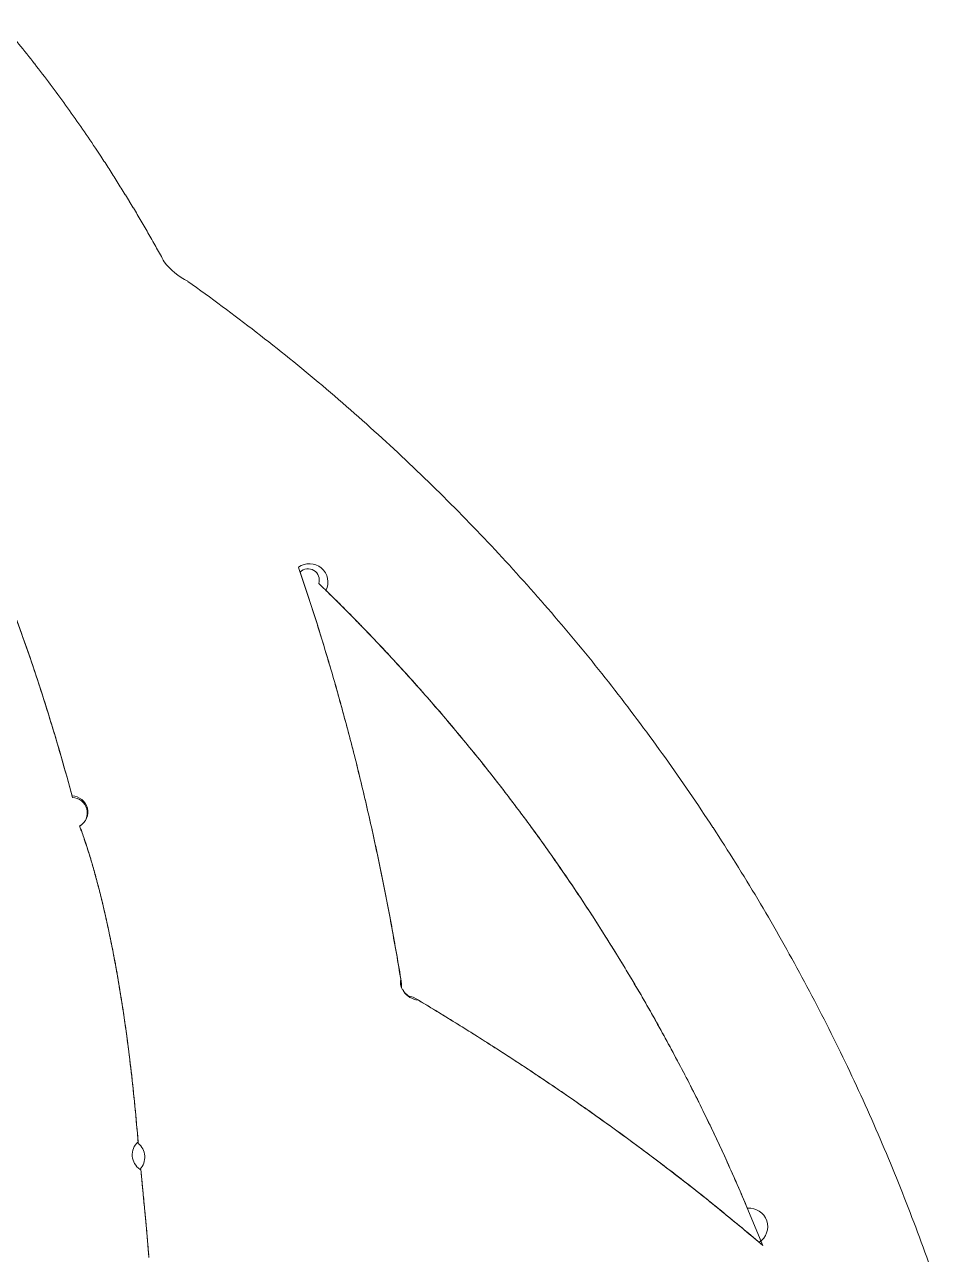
# Model space of a CAD drawing. Header units: millimetres. Extents: x 8533 to 164433, y 5768 to 115327.
# Drawn here: x 57148.9 to 57225.8, y 107791.8 to 107895.6 of the extents above; entities that cross this region are included whole.
import ezdxf

# ---------------------------------------------------------------- set-up
doc = ezdxf.new("R2010")
doc.units = ezdxf.units.MM
doc.header["$LTSCALE"] = 250
doc.layers.add('06_G-ENP_심볼', color=3, linetype='Continuous')
doc.layers.add('G-ENP', color=1, linetype='Continuous')

# ---------------------------------------------------------------- blocks, each defined once
blk = doc.blocks.new('zw$82BC')
at = {"layer": 'G-ENP', "color": 8, "lineweight": 0}
for p, q in [((18.419, 92.668), (18.419, 92.668)), ((18.419, 92.668), (18.4191, 92.668)), ((18.4191, 92.668), (18.419, 92.668)), ((18.419, 92.668), (18.419, 92.668)), ((18.4191, 92.668), (18.4191, 92.6679)), ((18.4191, 92.6679), (18.4191, 92.668)), ((18.4191, 92.6679), (18.4192, 92.6679)), ((18.4192, 92.6679), (18.4191, 92.6679)), ((18.4192, 92.6679), (18.4193, 92.6678)), ((18.4193, 92.6678), (18.4192, 92.6679)), ((18.4193, 92.6678), (18.4194, 92.6678)), ((18.4194, 92.6678), (18.4193, 92.6678)), ((18.4194, 92.6678), (18.4194, 92.6677)), ((18.4195, 92.6677), (18.4194, 92.6678)), ((18.4194, 92.6677), (18.4195, 92.6677)), ((18.4195, 92.6677), (18.4196, 92.6676)), ((18.4196, 92.6677), (18.4195, 92.6677)), ((18.4196, 92.6676), (18.4196, 92.6677)), ((18.4196, 92.6676), (18.4197, 92.6676)), ((18.4197, 92.6676), (18.4196, 92.6676)), ((18.4197, 92.6676), (18.4198, 92.6675)), ((18.4198, 92.6675), (18.4197, 92.6676)), ((18.4198, 92.6675), (18.4199, 92.6675)), ((18.4199, 92.6675), (18.4198, 92.6675)), ((18.4199, 92.6675), (18.4199, 92.6674)), ((18.4199, 92.6674), (18.4199, 92.6675)), ((18.4199, 92.6674), (18.42, 92.6674)), ((18.42, 92.6674), (18.4199, 92.6674)), ((18.42, 92.6674), (18.42, 92.6674)), ((18.42, 92.6674), (18.42, 92.6673)), ((18.42, 92.6674), (18.42, 92.6674)), ((18.42, 92.6674), (18.42, 92.6674)), ((18.42, 92.6673), (18.42, 92.6674)), ((18.42, 92.6674), (18.42, 92.6674)), ((18.42, 92.6674), (18.42, 92.6674)), ((18.42, 92.6673), (18.42, 92.6673)), ((18.42, 92.6673), (18.42, 92.6672)), ((18.42, 92.6672), (18.42, 92.6673)), ((18.42, 92.6673), (18.42, 92.6673)), ((18.42, 92.6672), (18.42, 92.6671)), ((18.42, 92.6671), (18.42, 92.6672)), ((18.42, 92.6671), (18.4201, 92.667)), ((18.4201, 92.667), (18.42, 92.6671)), ((18.4201, 92.667), (18.4201, 92.6669)), ((18.4201, 92.6669), (18.4201, 92.667)), ((18.4201, 92.6669), (18.4201, 92.6668)), ((18.4201, 92.6668), (18.4201, 92.6669)), ((18.4201, 92.6668), (18.4201, 92.6667)), ((18.4201, 92.6667), (18.4201, 92.6668)), ((18.4201, 92.6667), (18.4201, 92.6666)), ((18.4201, 92.6666), (18.4201, 92.6667)), ((18.4201, 92.6666), (18.4201, 92.6665)), ((18.4201, 92.6665), (18.4201, 92.6666)), ((18.4201, 92.6665), (18.4202, 92.6664)), ((18.4202, 92.6664), (18.4201, 92.6665)), ((18.4202, 92.6664), (18.4202, 92.6663)), ((18.4202, 92.6663), (18.4202, 92.6664)), ((18.4202, 92.6663), (18.4202, 92.6663)), ((18.4202, 92.6663), (18.4202, 92.6662)), ((18.4202, 92.6662), (18.4202, 92.6663)), ((18.4202, 92.6663), (18.4202, 92.6663)), ((18.4202, 92.6662), (18.4202, 92.6662)), ((18.4202, 92.6662), (18.4202, 92.6662)), ((18.1398, 92.477), (18.1398, 92.477)), ((18.1398, 92.477), (18.1398, 92.477)), ((18.1398, 92.477), (18.1398, 92.477)), ((18.1398, 92.477), (18.1398, 92.477)), ((18.1398, 92.477), (18.1398, 92.477)), ((18.1398, 92.477), (18.1398, 92.477)), ((18.1398, 92.477), (18.1398, 92.477)), ((18.1398, 92.477), (18.1398, 92.477)), ((18.1398, 92.477), (18.1398, 92.477)), ((18.1398, 92.477), (18.1398, 92.477)), ((18.1398, 92.477), (18.1398, 92.477)), ((18.1398, 92.477), (18.1398, 92.477)), ((18.1398, 92.477), (18.1398, 92.477)), ((18.1398, 92.477), (18.1398, 92.477)), ((18.1398, 92.477), (18.1398, 92.477)), ((18.1398, 92.477), (18.1398, 92.477)), ((18.1398, 92.477), (18.1398, 92.477)), ((18.1398, 92.477), (18.1398, 92.477)), ((18.1398, 92.477), (18.1398, 92.477)), ((18.1398, 92.477), (18.1398, 92.477)), ((18.1398, 92.477), (18.1398, 92.477)), ((18.1398, 92.477), (18.1398, 92.477)), ((18.1398, 92.477), (18.1398, 92.477)), ((18.1398, 92.477), (18.1398, 92.477)), ((18.1398, 92.477), (18.1398, 92.477)), ((18.1398, 92.477), (18.1398, 92.477)), ((18.1398, 92.477), (18.1398, 92.477)), ((18.1398, 92.477), (18.1398, 92.477)), ((18.1398, 92.477), (18.1398, 92.477)), ((18.1398, 92.477), (18.1398, 92.477)), ((18.1398, 92.477), (18.1398, 92.477)), ((18.1398, 92.477), (18.1398, 92.477)), ((18.1398, 92.477), (18.1398, 92.477)), ((18.1398, 92.477), (18.1398, 92.477)), ((18.1404, 92.4766), (18.1404, 92.4767)), ((18.1404, 92.4767), (18.1404, 92.4767)), ((18.1404, 92.4767), (18.1404, 92.4767)), ((18.1404, 92.4767), (18.1404, 92.4767)), ((18.1404, 92.4767), (18.1404, 92.4767)), ((18.1404, 92.4767), (18.1404, 92.4767)), ((18.1404, 92.4767), (18.1404, 92.4767)), ((18.1404, 92.4767), (18.1404, 92.4767)), ((18.1404, 92.4767), (18.1404, 92.4767)), ((18.1404, 92.4767), (18.1404, 92.4767)), ((18.1404, 92.4767), (18.1404, 92.4767)), ((18.1404, 92.4767), (18.1404, 92.4766)), ((18.1405, 92.4766), (18.1404, 92.4766)), ((18.1404, 92.4766), (18.1404, 92.4766)), ((18.1404, 92.4766), (18.1404, 92.4766)), ((18.1404, 92.4766), (18.1405, 92.4766)), ((18.1405, 92.4766), (18.1405, 92.4766)), ((18.1405, 92.4766), (18.1405, 92.4766)), ((18.1405, 92.4766), (18.1405, 92.4766)), ((18.1405, 92.4766), (18.1405, 92.4766)), ((18.1405, 92.4766), (18.1405, 92.4766)), ((18.1405, 92.4766), (18.1405, 92.4766)), ((18.1405, 92.4766), (18.1405, 92.4766)), ((18.1405, 92.4765), (18.1405, 92.4766)), ((18.1405, 92.4766), (18.1405, 92.4766)), ((18.1405, 92.4766), (18.1405, 92.4766)), ((18.1405, 92.4766), (18.1405, 92.4766)), ((18.1405, 92.4766), (18.1405, 92.4766)), ((18.1405, 92.4766), (18.1405, 92.4766)), ((18.1405, 92.4766), (18.1405, 92.4766)), ((18.1405, 92.4766), (18.1405, 92.4766)), ((18.1405, 92.4766), (18.1405, 92.4765)), ((18.1406, 92.4765), (18.1405, 92.4765)), ((18.1405, 92.4765), (18.1406, 92.4765)), ((18.1406, 92.4765), (18.1406, 92.4765)), ((18.1406, 92.4765), (18.1406, 92.4765)), ((18.1406, 92.4765), (18.1406, 92.4765)), ((18.1406, 92.4765), (18.1406, 92.4765)), ((18.1406, 92.4765), (18.1406, 92.4765)), ((18.1406, 92.4765), (18.1406, 92.4765)), ((18.1406, 92.4765), (18.1406, 92.4765)), ((18.1406, 92.4765), (18.1406, 92.4765)), ((18.1406, 92.4765), (18.1406, 92.4765)), ((18.1406, 92.4765), (18.1406, 92.4765)), ((18.1406, 92.4765), (18.1406, 92.4765)), ((18.1406, 92.4765), (18.1406, 92.4765)), ((18.1406, 92.4765), (18.1406, 92.4765)), ((18.1406, 92.4765), (18.1406, 92.4765)), ((18.1406, 92.4765), (18.1406, 92.4765)), ((18.1406, 92.4765), (18.1406, 92.4765)), ((18.1406, 92.4765), (18.1406, 92.4765)), ((18.1406, 92.4765), (18.1406, 92.4765)), ((18.1406, 92.4765), (18.1406, 92.4765)), ((18.1406, 92.4765), (18.1406, 92.4765)), ((18.1406, 92.4765), (18.1406, 92.4765)), ((18.1406, 92.4765), (18.1406, 92.4765)), ((18.1406, 92.4765), (18.1406, 92.4765)), ((18.1406, 92.4765), (18.1406, 92.4765)), ((18.1406, 92.4765), (18.1406, 92.4765)), ((18.1406, 92.4765), (18.1406, 92.4765)), ((18.1406, 92.4765), (18.1406, 92.4765)), ((18.1406, 92.4765), (18.1406, 92.4765)), ((18.1406, 92.4765), (18.1406, 92.4765)), ((18.1406, 92.4765), (18.1406, 92.4765)), ((18.1406, 92.4765), (18.1406, 92.4765)), ((18.1406, 92.4765), (18.1406, 92.4765)), ((18.1406, 92.4765), (18.1406, 92.4765)), ((18.1406, 92.4765), (18.1406, 92.4765)), ((18.7819, 92.4454), (18.8023, 92.396))]:
    blk.add_line(p, q, dxfattribs=at)
for centre, radius, start, end in [((16.9376, 92.8019), 1.3828, 37.9769, 40.206), ((16.8849, 92.7607), 1.4497, 35.8134, 37.977), ((16.827, 92.7189), 1.5211, 33.7143, 35.8135), ((16.7811, 92.6878), 1.5766, 33.3504, 33.7297), ((16.8539, 92.7359), 1.4893, 33.0336, 33.3431), ((16.8376, 92.7253), 1.5088, 32.7274, 33.0336), ((16.821, 92.7146), 1.5285, 32.4245, 32.7274), ((16.8041, 92.7039), 1.5485, 32.1248, 32.4245), ((16.7869, 92.6931), 1.5688, 31.8283, 32.1248), ((16.7694, 92.6823), 1.5894, 31.535, 31.8283), ((16.7516, 92.6713), 1.6103, 31.2448, 31.535), ((16.7335, 92.6604), 1.6314, 30.9578, 31.2448), ((16.7152, 92.6493), 1.6529, 30.6738, 30.9578), ((16.6965, 92.6382), 1.6746, 30.3929, 30.6738), ((16.6775, 92.6271), 1.6966, 30.115, 30.3929), ((16.6581, 92.6159), 1.719, 29.8401, 30.115), ((16.6385, 92.6046), 1.7416, 29.5682, 29.8401), ((16.6186, 92.5933), 1.7645, 29.2992, 29.5682), ((16.5984, 92.582), 1.7877, 29.0331, 29.2992), ((16.5778, 92.5706), 1.8112, 28.7699, 29.0331), ((18.2232, 93.4867), 0.0729, 217.5122, 243.3691), ((16.9457, 91.6681), 2.1503, 52.2093, 54.6266), ((16.9427, 91.6643), 2.1552, 49.8039, 52.2093), ((16.9395, 91.6605), 2.1602, 47.4094, 49.8039), ((16.9363, 91.657), 2.165, 45.0245, 47.4094), ((16.9333, 91.6539), 2.1693, 42.6479, 45.0246), ((18.32, 93.1016), 0.0196, 333.3432, 126.6654), ((16.9306, 91.6515), 2.1729, 40.2779, 42.648), ((16.0903, 92.3531), 2.3459, 18.3508, 19.0108), ((18.3185, 93.1038), 0.0119, 342.4217, 135.3062), ((16.0815, 92.3501), 2.3552, 18.2198, 18.878), ((16.0464, 92.3385), 2.3922, 17.6997, 18.3508), ((16.9317, 91.6527), 2.0125, 44.471, 45.9944), ((16.9313, 91.6524), 2.013, 44.1667, 45.6895), ((16.0376, 92.3357), 2.4014, 17.5705, 18.2199), ((16.1738, 92.3863), 1.9548, 19.4632, 20.6724), ((16.171, 92.3853), 1.9578, 19.4184, 20.6264), ((16.0022, 92.3244), 2.4386, 17.0572, 17.6997), ((15.9933, 92.3217), 2.4479, 16.9297, 17.5705), ((16.93, 91.6511), 2.0148, 42.9506, 44.471), ((16.9297, 91.6508), 2.0152, 42.6469, 44.1667), ((16.9285, 91.6497), 2.1757, 37.9127, 40.2779), ((15.9576, 92.3107), 2.4852, 16.423, 17.0572), ((16.0986, 92.3597), 2.0346, 18.2844, 19.4634), ((16.0958, 92.3587), 2.0376, 18.2407, 19.4186), ((15.9487, 92.3081), 2.4945, 16.2971, 16.9297), ((15.9128, 92.2975), 2.532, 15.7969, 16.423), ((16.9286, 91.6498), 2.0167, 41.4328, 42.9506), ((16.9283, 91.6495), 2.0171, 41.1295, 42.6469), ((15.9038, 92.2949), 2.5413, 15.6726, 16.2972), ((16.0217, 92.3343), 2.1156, 17.134, 18.2846), ((16.0188, 92.3333), 2.1186, 17.0914, 18.2409), ((15.8677, 92.2848), 2.5788, 15.1786, 15.7969), ((15.8586, 92.2823), 2.5882, 15.0559, 15.6727), ((16.9274, 91.6487), 2.0184, 39.9171, 41.4328), ((16.9272, 91.6485), 2.0186, 39.6142, 41.1295), ((16.9271, 91.6486), 2.1774, 35.5507, 37.9128), ((15.9433, 92.3101), 2.1976, 16.0106, 17.1342), ((15.9404, 92.3092), 2.2007, 15.9689, 17.0916), ((15.8224, 92.2725), 2.6257, 14.5679, 15.1786), ((15.8133, 92.2701), 2.6351, 14.4466, 15.0559), ((16.9264, 91.6479), 2.0196, 38.403, 39.9171), ((16.9263, 91.6478), 2.0198, 38.1003, 39.6142), ((15.777, 92.2607), 2.6727, 13.9645, 14.5679), ((15.7679, 92.2584), 2.6821, 13.8447, 14.4467), ((15.8636, 92.2872), 2.2806, 14.9125, 16.0107), ((15.8606, 92.2864), 2.2837, 14.8717, 15.9691), ((16.9265, 91.6482), 2.1781, 33.1898, 35.5508), ((15.7314, 92.2494), 2.7196, 13.3682, 13.9645), ((15.7223, 92.2472), 2.729, 13.2498, 13.8447), ((16.9258, 91.6474), 2.0204, 36.89, 38.403), ((16.9257, 91.6473), 2.0205, 36.5875, 38.1004), ((18.0671, 92.857), 0.0171, 299.944, 89.0706), ((18.0673, 92.8562), 0.0163, 300.649, 88.3225), ((15.6859, 92.2385), 2.7664, 12.7787, 13.3682), ((15.6767, 92.2364), 2.7758, 12.6617, 13.2498), ((16.9255, 91.6472), 2.0208, 35.3776, 36.89), ((15.6403, 92.2282), 2.8132, 12.1959, 12.7788), ((15.6312, 92.2262), 2.8225, 12.0801, 12.6617), ((16.9255, 91.6472), 2.0208, 35.0752, 36.5875), ((18.0753, 92.8423), 0.000118, 137.8273, 266.3794), ((18.0748, 92.8411), 0.00126, 73.4844, 73.8211), ((18.0746, 92.8404), 0.002, 73.1224, 73.4945), ((18.0745, 92.84), 0.00249, 72.713, 73.1265), ((18.0744, 92.8397), 0.00277, 72.2536, 72.7157), ((18.0744, 92.8396), 0.00288, 71.736, 72.2557), ((18.0746, 92.841), 0.00158, 62.0401, 62.4569), ((18.0748, 92.8413), 0.00124, 62.4528, 62.8349), ((18.075, 92.8417), 0.000772, 62.8248, 63.1764), ((18.0754, 92.8423), 0.0000929, 131.2484, 269.1222), ((18.0744, 92.8396), 0.00285, 71.1494, 71.738), ((18.0744, 92.8398), 0.00271, 70.4795, 71.1516), ((18.0745, 92.84), 0.0025, 69.7075, 70.4821), ((17.9568, 92.7935), 0.128, 21.3832, 22.336), ((18.0746, 92.8402), 0.00223, 68.8089, 69.7108), ((18.0747, 92.8405), 0.00193, 67.7503, 68.8133), ((18.0748, 92.8408), 0.00163, 66.486, 67.7564), ((18.0745, 92.8408), 0.00179, 58.4641, 59.2357), ((18.0745, 92.8407), 0.0019, 59.2339, 59.921), ((18.0744, 92.8406), 0.00197, 59.9194, 60.5348), ((18.0744, 92.8406), 0.00198, 60.5333, 61.0877), ((18.0744, 92.8406), 0.00193, 61.0861, 61.588), ((18.0745, 92.8408), 0.0018, 61.5862, 62.0426), ((20.29, 93.7048), 2.3767, 201.2818, 201.331), ((18.0749, 92.841), 0.00132, 64.9513, 66.4947), ((18.0748, 92.8412), 0.00132, 55.4627, 56.6052), ((18.0747, 92.841), 0.00149, 56.6019, 57.5962), ((18.0746, 92.8409), 0.00165, 57.5936, 58.4662), ((18.075, 92.8413), 0.00104, 63.0524, 64.9642), ((18.0752, 92.8415), 0.000783, 60.6486, 63.0722), ((18.0753, 92.8417), 0.000564, 57.5209, 60.6804), ((18.075, 92.8414), 0.000966, 52.5929, 54.1474), ((18.0749, 92.8413), 0.00114, 54.1415, 55.467), ((18.0754, 92.8419), 0.000384, 53.3155, 57.574), ((18.0755, 92.842), 0.000246, 47.4386, 53.4064), ((18.0753, 92.8418), 0.000507, 45.8469, 48.5617), ((18.0752, 92.8417), 0.000646, 48.546, 50.7668), ((18.0751, 92.8416), 0.0008, 50.7557, 52.6009), ((17.8238, 92.7429), 0.2705, 20.1997, 21.098), ((17.8604, 92.7557), 0.2317, 20.3257, 21.3968), ((17.7359, 92.7106), 0.3642, 19.1824, 20.1969), ((17.7541, 92.7162), 0.3451, 19.2533, 20.3388), ((17.6334, 92.6749), 0.4726, 18.136, 19.186), ((17.6449, 92.678), 0.4607, 18.1723, 19.2605), ((16.9268, 91.6484), 2.1778, 30.8283, 33.1899), ((17.5255, 92.6395), 0.5862, 17.0754, 18.1392), ((17.5333, 92.6413), 0.5782, 17.0895, 18.1767), ((15.5947, 92.2183), 2.8598, 11.6194, 12.1959), ((15.5856, 92.2164), 2.8691, 11.5049, 12.0801), ((16.9256, 91.6472), 2.0207, 33.8654, 35.3777), ((17.4137, 92.6052), 0.7032, 16.0091, 17.0779), ((17.419, 92.6062), 0.6977, 16.0081, 17.0924), ((16.9256, 91.6472), 2.0206, 33.5629, 35.0752), ((17.2983, 92.572), 0.8232, 14.9415, 16.0109), ((17.3019, 92.5725), 0.8196, 14.9299, 16.0102), ((15.5492, 92.209), 2.9062, 11.0492, 11.6195), ((17.1794, 92.5403), 0.9463, 13.8756, 14.943), ((17.1816, 92.5404), 0.9441, 13.8563, 14.9315), ((15.5402, 92.2072), 2.9155, 10.9358, 11.5049), ((17.0567, 92.5099), 1.0727, 12.8132, 13.8767), ((17.0577, 92.5099), 1.0717, 12.7883, 13.8575), ((15.5039, 92.2001), 2.9524, 10.4848, 11.0492), ((16.926, 91.6475), 2.0202, 32.3526, 33.8654), ((16.9281, 91.6491), 2.1763, 28.4641, 30.8283), ((15.4949, 92.1984), 2.9616, 10.3727, 10.9358), ((16.9261, 91.6476), 2.02, 32.05, 33.5629), ((16.9299, 92.4811), 1.2027, 11.7559, 12.8142), ((16.93, 92.4808), 1.2027, 11.7269, 12.7893), ((16.7988, 92.4538), 1.3366, 10.7048, 11.7567), ((16.7979, 92.4534), 1.3376, 10.6727, 11.7277), ((15.4587, 92.1918), 2.9983, 9.9262, 10.4848), ((15.4497, 92.1902), 3.0075, 9.8152, 10.3727), ((16.9268, 91.648), 2.0192, 30.839, 32.3527), ((16.927, 91.6481), 2.019, 30.5361, 32.05), ((16.663, 92.4281), 1.4749, 9.6608, 10.7054), ((16.6612, 92.4276), 1.4767, 9.6266, 10.6734), ((15.4138, 92.1839), 3.044, 9.3732, 9.9263), ((15.4048, 92.1824), 3.053, 9.2632, 9.8152), ((16.9302, 91.6503), 2.1739, 26.0956, 28.4642), ((16.522, 92.4041), 1.6179, 8.6248, 9.6613), ((16.5194, 92.4036), 1.6205, 8.5891, 9.6271), ((18.4313, 92.676), 0.0146, 165.4788, 213.0811), ((18.4251, 92.672), 0.0073, 165.4095, 213.1218), ((16.928, 91.6487), 2.0178, 29.3239, 30.839), ((16.9283, 91.6489), 2.0175, 29.0207, 30.5362), ((18.42, 92.6674), 0.0000102, 30.5771, 78.0909), ((18.4318, 92.6741), 0.014, 214.4593, 264.2666), ((18.4376, 92.6781), 0.0211, 214.4714, 264.1681), ((16.8779, 90.0487), 3.0381, 58.7156, 59.2703), ((16.3756, 92.3819), 1.766, 7.5976, 8.6253), ((16.8825, 90.0562), 3.0293, 58.604, 59.1597), ((16.3722, 92.3813), 1.7694, 7.5609, 8.5896), ((16.9009, 90.0865), 2.9938, 58.1557, 58.7156), ((16.9056, 90.0941), 2.9849, 58.0431, 58.6041), ((16.9295, 91.6496), 2.016, 27.8069, 29.324), ((16.9245, 90.1246), 2.949, 57.5903, 58.1557), ((16.9293, 90.1322), 2.94, 57.4765, 58.0431), ((16.9299, 91.6498), 2.0156, 27.5032, 29.0207), ((16.2233, 92.3615), 1.9196, 6.5797, 7.5979), ((16.2191, 92.361), 1.9238, 6.5425, 7.5613), ((16.9488, 90.1627), 2.9038, 57.0192, 57.5903), ((16.9537, 90.1704), 2.8947, 56.9042, 57.4766), ((16.9736, 90.201), 2.8582, 56.4421, 57.0192), ((16.9786, 90.2086), 2.8491, 56.326, 56.9043), ((16.9333, 91.6518), 2.1705, 23.7209, 26.0957), ((16.0647, 92.3432), 2.0793, 5.5719, 6.5801), ((16.999, 90.2392), 2.8123, 55.8588, 56.4421), ((16.9315, 91.6506), 2.0139, 26.2875, 27.8069), ((16.0597, 92.3427), 2.0843, 5.5345, 6.5429), ((17.0041, 90.2469), 2.8031, 55.7414, 56.326), ((16.9319, 91.6508), 2.0134, 25.9833, 27.5033), ((17.0249, 90.2775), 2.7661, 55.2692, 55.8589), ((17.0302, 90.2852), 2.7568, 55.1504, 55.7415), ((15.8994, 92.3271), 2.2454, 4.5745, 5.5722), ((15.8937, 92.3266), 2.2511, 4.5373, 5.5348), ((17.0514, 90.3157), 2.7196, 54.6728, 55.2692), ((17.0568, 90.3234), 2.7102, 54.5527, 55.1504), ((16.9337, 91.6517), 2.0114, 24.7651, 26.2875), ((17.0785, 90.3538), 2.6728, 54.0695, 54.6728), ((17.0839, 90.3615), 2.6635, 53.9479, 54.5527), ((16.9342, 91.652), 2.0108, 24.4603, 25.9833), ((17.106, 90.3918), 2.6259, 53.459, 54.0695), ((16.937, 91.6534), 2.1664, 21.3384, 23.7209), ((18.1498, 92.4924), 0.0184, 131.5817, 236.8744), ((18.126, 92.4899), 0.0188, 316.938, 51.4816), ((17.1115, 90.3994), 2.6166, 53.336, 53.948), ((17.134, 90.4296), 2.5789, 52.841, 53.459), ((17.1396, 90.4371), 2.5695, 52.7165, 53.336), ((16.9363, 91.6529), 2.0085, 23.2395, 24.7652), ((18.1367, 92.4711), 0.00668, 61.8631, 62.2419), ((18.1373, 92.4722), 0.00543, 62.2394, 62.6813), ((18.1379, 92.4733), 0.00422, 62.6775, 63.2092), ((18.1398, 92.4772), 0.000182, 241.2922, 245.3603), ((18.1398, 92.477), 0.00000677, 4.9596, 121.7159), ((18.1379, 92.4733), 0.00418, 62.6954, 63.2313), ((18.1373, 92.4722), 0.00539, 62.2546, 62.6993), ((18.1367, 92.4711), 0.00664, 61.8763, 62.2572), ((18.1356, 92.469), 0.00901, 61.2294, 61.532), ((18.1361, 92.47), 0.0079, 61.5307, 61.8649), ((18.1362, 92.4701), 0.00786, 61.5426, 61.8781), ((18.1356, 92.4691), 0.00897, 61.2403, 61.5439), ((18.1347, 92.4674), 0.0109, 60.4221, 60.6833), ((18.1349, 92.4677), 0.0106, 60.6825, 60.9502), ((18.1352, 92.4682), 0.00992, 60.9494, 61.2304), ((18.1352, 92.4683), 0.00989, 60.9596, 61.2413), ((18.1349, 92.4677), 0.0105, 60.6924, 60.9604), ((18.1347, 92.4674), 0.0109, 60.4319, 60.6931), ((18.1347, 92.4674), 0.0109, 60.1616, 60.4228), ((18.1347, 92.4674), 0.0109, 60.1715, 60.4326), ((18.1349, 92.4678), 0.0105, 59.8946, 60.1624), ((18.1349, 92.4677), 0.0105, 59.9048, 60.1723), ((18.1358, 92.4692), 0.00879, 59.3109, 59.6149), ((18.1353, 92.4684), 0.00977, 59.6139, 59.8955), ((18.1353, 92.4683), 0.0098, 59.6247, 59.9057), ((18.1357, 92.4692), 0.00883, 59.3228, 59.6258), ((18.1364, 92.4702), 0.00763, 58.9752, 59.3124), ((18.1363, 92.4702), 0.00767, 58.9885, 59.3242), ((18.1377, 92.4724), 0.00507, 58.1413, 58.5951), ((18.137, 92.4713), 0.00636, 58.5921, 58.9772), ((18.137, 92.4713), 0.00641, 58.6076, 58.9905), ((18.1377, 92.4724), 0.00512, 58.1598, 58.6105), ((18.1404, 92.4766), 0.0000941, 50.6669, 62.539), ((18.1389, 92.4744), 0.00274, 56.8939, 57.5995), ((18.1383, 92.4734), 0.00384, 57.5918, 58.1459), ((18.1383, 92.4734), 0.00389, 57.6147, 58.1643), ((18.1389, 92.4743), 0.00278, 56.9237, 57.6222), ((18.1404, 92.4766), 0.0000996, 50.6686, 62.5709), ((17.1624, 90.4671), 2.5318, 52.2152, 52.841), ((17.1682, 90.4746), 2.5224, 52.0891, 52.7165), ((16.9368, 91.6531), 2.0079, 22.9339, 24.4603), ((18.1492, 92.4769), 0.00858, 182.8762, 188.6141), ((18.1406, 92.4765), 0.000027, 22.3688, 67.3688), ((18.1406, 92.4765), 0.0000285, 22.3988, 67.3988), ((18.1484, 92.4769), 0.00778, 182.876, 188.6154), ((15.1087, 92.171), 3.0473, 5.6995, 5.7393), ((15.1033, 92.1704), 3.0527, 5.698, 5.7378), ((14.9563, 92.1557), 3.2004, 5.6616, 5.6995), ((14.9502, 92.1551), 3.2065, 5.6602, 5.698), ((14.785, 92.1388), 3.3725, 5.6257, 5.6616), ((14.7782, 92.1381), 3.3794, 5.6243, 5.6602), ((14.5913, 92.1197), 3.5672, 5.5917, 5.6256), ((14.5835, 92.1189), 3.575, 5.5905, 5.6243), ((14.3708, 92.0981), 3.7887, 5.5598, 5.5917), ((14.362, 92.0972), 3.7976, 5.5587, 5.5905), ((14.118, 92.0735), 4.0427, 5.5299, 5.5598), ((14.1078, 92.0725), 4.053, 5.5288, 5.5587), ((17.1913, 90.5044), 2.4847, 51.5815, 52.2153), ((17.1971, 90.5118), 2.4753, 51.4537, 52.0892), ((13.8255, 92.0452), 4.3366, 5.5021, 5.5299), ((13.8136, 92.044), 4.3485, 5.5011, 5.5288), ((13.4836, 92.0122), 4.68, 5.4763, 5.5021), ((13.4697, 92.0109), 4.694, 5.4754, 5.5011), ((13.0794, 91.9735), 5.0861, 5.4526, 5.4763), ((13.0628, 91.9719), 5.1028, 5.4517, 5.4754), ((12.5946, 91.9272), 5.5732, 5.4309, 5.4526), ((12.5745, 91.9253), 5.5933, 5.4302, 5.4517), ((12.0031, 91.871), 6.1673, 5.41137, 5.43092), ((11.9784, 91.8686), 6.1921, 5.41067, 5.43015), ((11.2667, 91.8012), 6.907, 5.3939, 5.41137), ((11.2355, 91.7983), 6.9383, 5.39329, 5.41067), ((10.3255, 91.7124), 7.8523, 5.37854, 5.3939), ((17.2206, 90.5413), 2.4376, 50.9394, 51.5815), ((10.2851, 91.7085), 7.8929, 5.378, 5.39329), ((9.0823, 91.5953), 9.1011, 5.36528, 5.37854), ((9.0279, 91.5902), 9.1558, 5.36482, 5.378), ((7.3661, 91.4341), 10.8248, 5.35413, 5.36528), ((7.2889, 91.4269), 10.9024, 5.35375, 5.36482), ((4.847, 91.198), 13.355, 5.34508, 5.35413), ((4.7293, 91.187), 13.4732, 5.34478, 5.35375), ((0.7955, 90.819), 17.4241, 5.33815, 5.34508), ((0.595, 90.8002), 17.6255, 5.33793, 5.34478), ((17.8495, 92.4121), 0.2959, 5.0645, 5.402), ((17.8439, 92.4116), 0.3015, 5.0604, 5.3848), ((18.3518, 92.4564), 0.2083, 185.005, 185.3233), ((18.353, 92.4565), 0.2095, 185.0179, 185.3343), ((17.2265, 90.5486), 2.4282, 50.81, 51.4538), ((16.9413, 91.6551), 2.1618, 18.9466, 21.3384), ((18.3923, 92.4602), 0.249, 185.3343, 185.6005), ((18.3906, 92.4601), 0.2473, 185.3234, 185.5914), ((18.4474, 92.4656), 0.3043, 185.5914, 185.8092), ((18.45, 92.4659), 0.307, 185.6005, 185.8164), ((18.5427, 92.4753), 0.4002, 185.8164, 185.982), ((18.5382, 92.4749), 0.3957, 185.8092, 185.9767), ((18.7073, 92.4926), 0.5656, 185.9767, 186.0939), ((18.7165, 92.4935), 0.5749, 185.982, 186.0973), ((19.1599, 92.5409), 1.0209, 186.0973, 186.1622), ((19.1312, 92.5378), 0.992, 186.0939, 186.1607), ((22.1581, 92.8645), 4.0365, 186.1607, 186.1771), ((22.6808, 92.921), 4.5622, 186.1622, 186.1767), ((16.31, 92.2316), 1.8458, 6.1409, 6.1767), ((16.2078, 92.2205), 1.9485, 6.1431, 6.1771), ((17.3652, 92.3451), 0.7845, 6.0587, 6.1431), ((17.3824, 92.3469), 0.7672, 6.0545, 6.1409), ((17.6639, 92.3768), 0.4841, 5.9178, 6.0545), ((17.6571, 92.3761), 0.4909, 5.9238, 6.0587), ((17.7902, 92.3899), 0.3572, 5.7385, 5.9238), ((17.7938, 92.3903), 0.3535, 5.7305, 5.9178), ((17.8685, 92.3978), 0.2784, 5.4928, 5.7305), ((17.8663, 92.3975), 0.2806, 5.5026, 5.7385), ((17.9156, 92.4023), 0.2311, 5.2162, 5.5026), ((17.9171, 92.4024), 0.2296, 5.2045, 5.4928), ((17.2502, 90.5778), 2.3905, 50.2888, 50.9395), ((17.2562, 90.5851), 2.3811, 50.1576, 50.81), ((18.7879, 92.4161), 0.0196, 301.9693, 95.275), ((17.9513, 92.4055), 0.1953, 4.8657, 5.2045), ((17.9502, 92.4055), 0.1964, 4.8793, 5.2162), ((17.9757, 92.4076), 0.1708, 4.492, 4.8793), ((17.9765, 92.4077), 0.17, 4.4764, 4.8657), ((17.9959, 92.4092), 0.1505, 4.0367, 4.4764), ((17.9953, 92.4092), 0.1511, 4.0541, 4.492), ((18.0108, 92.4103), 0.1356, 3.5659, 4.0541), ((18.0114, 92.4103), 0.135, 3.5466, 4.0367), ((18.211, 92.4231), 0.065, 183.891, 185.7587), ((18.209, 92.4229), 0.063, 183.8343, 185.689), ((16.9806, 92.3062), 1.171, 5.2519, 5.4152), ((16.9765, 92.3058), 1.1751, 5.246, 5.4088), ((16.8607, 92.2952), 1.2913, 5.1036, 5.2519), ((16.8558, 92.2947), 1.2963, 5.0983, 5.246), ((17.2803, 90.614), 2.3435, 49.6292, 50.2888), ((17.2863, 90.6212), 2.3342, 49.4962, 50.1576), ((16.7141, 92.2821), 1.4385, 4.9704, 5.1036), ((16.708, 92.2815), 1.4446, 4.9657, 5.0983), ((16.5306, 92.2661), 1.6227, 4.8523, 4.9704), ((16.5228, 92.2654), 1.6305, 4.8481, 4.9657), ((16.2943, 92.246), 1.8599, 4.7491, 4.8523), ((16.2841, 92.2452), 1.8701, 4.7455, 4.8481), ((15.9784, 92.2198), 2.1768, 4.6608, 4.7491), ((15.9645, 92.2186), 2.1908, 4.6578, 4.7455), ((15.535, 92.1836), 2.6217, 4.5875, 4.6609), ((15.5149, 92.182), 2.6419, 4.5851, 4.6578), ((14.8671, 92.1301), 3.2917, 4.5291, 4.5875), ((14.8354, 92.1275), 3.3236, 4.5272, 4.5851), ((13.7465, 92.0413), 4.4159, 4.4855, 4.5291), ((13.6895, 92.0368), 4.4731, 4.4842, 4.5272), ((11.4769, 91.8632), 6.6925, 4.45673, 4.48552)]:
    blk.add_arc(centre, radius, start, end, dxfattribs=at)

msp = doc.modelspace()

# ---------------------------------------------------------------- block references
at = {"layer": '06_G-ENP_심볼', "color": 0, "xscale": 79.36842069133647, "yscale": 79.36842069133647, "zscale": 79.36842069133647}
msp.add_blockref('zw$82BC', (55718.95, 100459.2, -0.32), dxfattribs=at)

doc.saveas('drawing.dxf')
